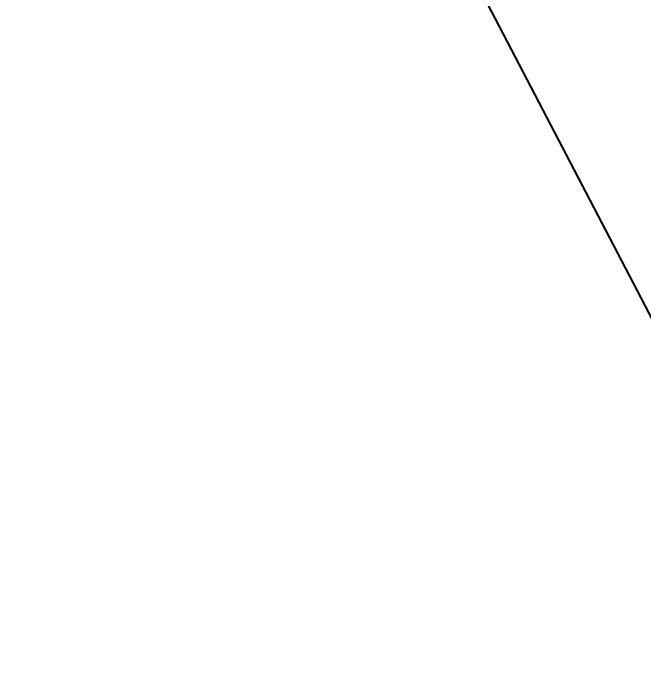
# Model space of a CAD drawing. Header units: metres. Extents: x 286532 to 329498, y 7396783 to 7466136.
# Drawn here: x 320284 to 320370.2, y 7410242.3 to 7410331.5 of the extents above; entities that cross this region are included whole.
import ezdxf

# ---------------------------------------------------------------- set-up
doc = ezdxf.new("R2010")
doc.units = ezdxf.units.M
doc.header["$LTSCALE"] = 10
doc.layers.get('0').update_dxf_attribs({"color": 255})
doc.layers.add('_AUX-PLATAFORMA COTAS', color=1, linetype='Continuous', lineweight=25)
doc.styles.get("Standard").update_dxf_attribs({"font": 'arial.ttf'})
doc.dimstyles.new('ISO-25', dxfattribs={"dimtxt": 2.5, "dimasz": 2.5, "dimexe": 1.25, "dimexo": 0.625, "dimtad": 1, "dimtxsty": 'Standard', "dimcen": 2.5, "dimadec": 0, "dimazin": 0, "dimtfac": 1, "dimtmove": 0, "dimatfit": 3, "dimfxl": 1, "dimarcsym": 0})

# ---------------------------------------------------------------- blocks, each defined once
blk = doc.blocks.new('_ArchTick')
at = {"color": 0, "linetype": 'ByBlock', "const_width": 0.15}
blk.add_lwpolyline([(-0.5, -0.5), (0.5, 0.5)], dxfattribs=at)
blk = doc.blocks.new('*D133')
at = {"layer": '_AUX-PLATAFORMA COTAS', "color": 0, "lineweight": -2, "ltscale": 0.05, "transparency": 16777216}
for p, q in [((320315.752, 7410469.742), (320284.598, 7410453.51)), ((320395.678, 7410243.017), (320285.706, 7410454.087)), ((320425.724, 7410258.671), (320394.569, 7410242.439))]:
    blk.add_line(p, q, dxfattribs=at)
at = {"layer": 'Defpoints', "color": 0, "ltscale": 0.05, "transparency": 16777216}
for p in [(320320.187, 7410472.052), (320285.706, 7410454.087), (320430.158, 7410260.982)]:
    blk.add_point(p, dxfattribs=at)
at = {"layer": '_AUX-PLATAFORMA COTAS', "color": 0, "lineweight": -2, "ltscale": 0.05, "transparency": 16777216, "xscale": 2.5, "yscale": 2.5, "zscale": 2.5}
for p, rotation in [((320285.706, 7410454.087), 117.5203257607613), ((320395.678, 7410243.017), 297.5203257607613)]:
    blk.add_blockref('_ArchTick', p, dxfattribs=dict(at, rotation=rotation))
at = {"layer": '_AUX-PLATAFORMA COTAS', "color": 0, "ltscale": 0.05, "transparency": 16777216, "insert": (320337.549, 7410346.915), "char_height": 4, "attachment_point": 5, "rotation": 117.52033}
blk.add_mtext('238', dxfattribs=at)

msp = doc.modelspace()

# ---------------------------------------------------------------- dimensions: what is measured, and where the dimension line sits
at = {"layer": '_AUX-PLATAFORMA COTAS', "ltscale": 0.05}
dim = msp.add_aligned_dim(p1=(320430.158, 7410260.982), p2=(320320.187, 7410472.052), distance=38.88, dimstyle='ISO-25', override={"dimtxt": 4, "dimexo": 5, "dimgap": 1.5, "dimtad": 2, "dimblk1": 'ArchTick', "dimblk2": 'ArchTick', "dimsah": 1}, dxfattribs=at)
dim.commit()
dim.dimension.update_dxf_attribs({"geometry": '*D133', "text_midpoint": (320337.549, 7410346.915)})

doc.saveas('drawing.dxf')
